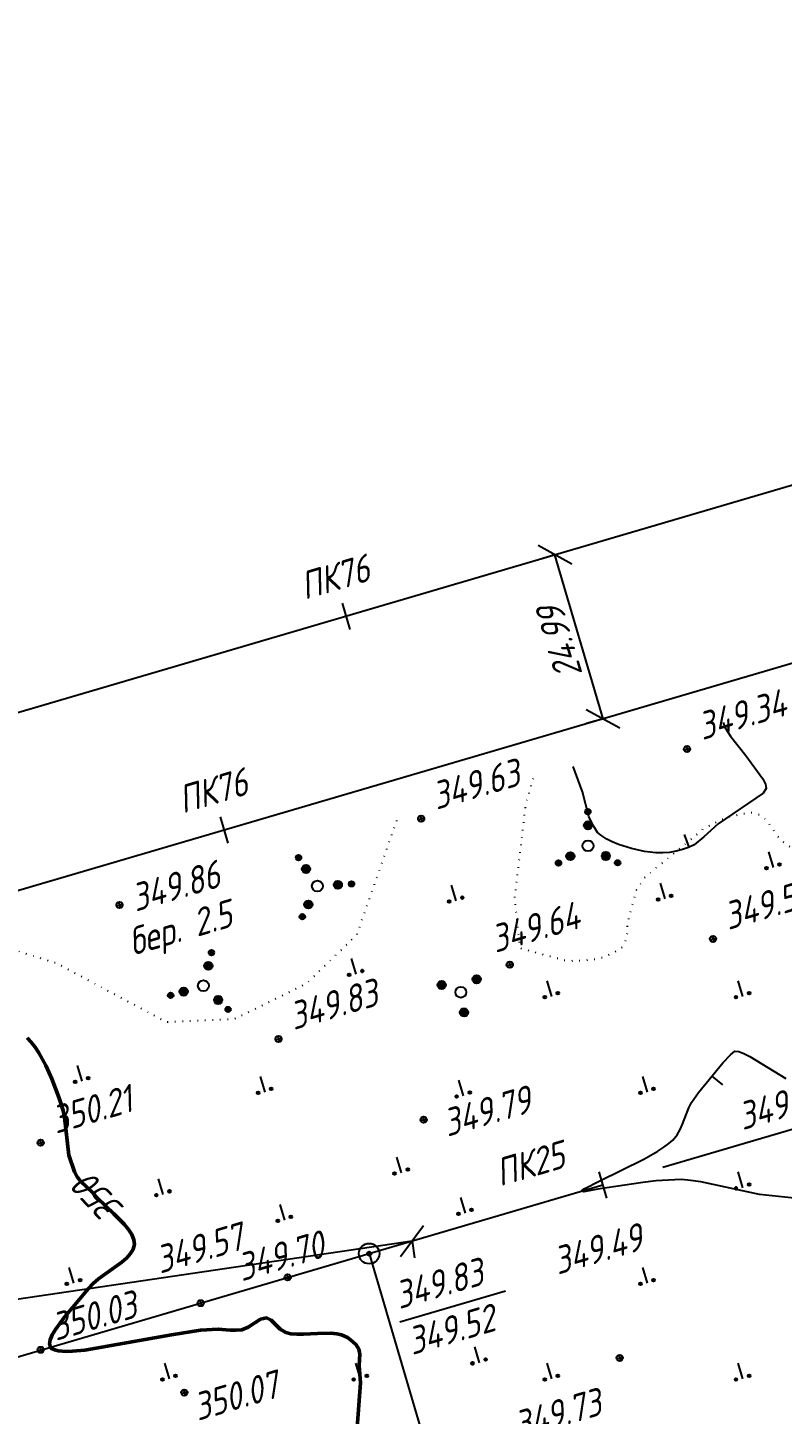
# Model space of a CAD drawing. Extents: x 1515794 to 1517806, y 2183977 to 2184820.
# Drawn here: x 1516261.3 to 1516371.9, y 2184252.6 to 2184455.7 of the extents above; entities that cross this region are included whole.
import ezdxf
from ezdxf.enums import TextEntityAlignment as Align

# ---------------------------------------------------------------- set-up
doc = ezdxf.new("R2010")
doc.units = 0
doc.header["$PDMODE"] = 34
doc.linetypes.add('ИИDot', pattern=[1, 0, -1])
for name, color, linetype, lineweight in [('ИИ_ГЕОПУНКТ_025', 7, 'Continuous', 25), ('ИИ_КОНТУР_025', 7, 'ИИDot', 25), ('ИИ_ОТМЕТКА_025', 7, 'Continuous', 25), ('ИИ_ПИКЕТАЖ_025', 7, 'Continuous', 25), ('ИИ_РАЗМЕР_025', 7, 'Continuous', 25), ('ИИ_РЕЛЬЕФ_025', 34, 'Continuous', 25), ('ИИ_РЕЛЬЕФ_050', 34, 'Continuous', 50), ('ИИ_ТЕКСТ_025', 7, 'Continuous', 25), ('ИИ_ТРАССА_АД_025', 1, 'Continuous', 25), ('ИИ_ТРАССА_ЛЭП_025', 7, 'Continuous', 25), ('ИИ_ТРАССА_ТРУБ_025', 7, 'Continuous', 25), ('ИИ_УГОДЬЯ_025', 7, 'Continuous', 25)]:
    doc.layers.add(name, color=color, linetype=linetype, lineweight=lineweight)
doc.styles.add('VNIPISIMPLEXCUR', font='simplex.shx', dxfattribs={"width": 0.8, "oblique": 15})
doc.dimstyles.new('ИИ-2000-м-dm', dxfattribs={"dimscale": 2, "dimtxt": 2.5, "dimasz": 2, "dimexe": 1.25, "dimexo": 0, "dimgap": 1, "dimtad": 1, "dimtoh": 1, "dimzin": 1, "dimdsep": 46, "dimtxsty": 'VNIPISIMPLEXCUR', "dimblk": 'OBLIQUE', "dimcen": 2.5, "dimaunit": 1, "dimazin": 0, "dimtfac": 1, "dimtmove": 1, "dimatfit": 2, "dimfxl": 1, "dimarcsym": 0})

# ---------------------------------------------------------------- blocks, each defined once
blk = doc.blocks.new('ИИ053952')
at = {"linetype": 'Continuous', "lineweight": 25}
h = blk.add_hatch(color=0, dxfattribs=at)
edge = h.paths.add_edge_path()
edge.add_arc((-1.31, 2.13), 0.2, 0, 360)
h = blk.add_hatch(color=0, dxfattribs=at)
edge = h.paths.add_edge_path()
edge.add_arc((-0.79, 1.28), 0.3, 0, 360)
h = blk.add_hatch(color=0, dxfattribs=at)
edge = h.paths.add_edge_path()
edge.add_arc((1.5, 0.04), 0.3, 0, 360)
h = blk.add_hatch(color=0, dxfattribs=at)
edge = h.paths.add_edge_path()
edge.add_arc((2.5, 0.07), 0.2, 0, 360)
h = blk.add_hatch(color=0, dxfattribs=at)
edge = h.paths.add_edge_path()
edge.add_arc((-1.19, -2.2), 0.2, 0, 360)
h = blk.add_hatch(color=0, dxfattribs=at)
edge = h.paths.add_edge_path()
edge.add_arc((-0.71, -1.32), 0.3, 0, 360)
at = {"color": 0, "linetype": 'Continuous', "lineweight": 25}
for centre, radius in [((-1.31, 2.13), 0.2), ((-0.79, 1.28), 0.3), ((0, 0), 0.4), ((1.5, 0.04), 0.3), ((2.5, 0.07), 0.2), ((-1.19, -2.2), 0.2), ((-0.71, -1.32), 0.3)]:
    blk.add_circle(centre, radius, dxfattribs=at)
blk = doc.blocks.new('ИИ05407')
at = {"linetype": 'Continuous', "lineweight": 25}
h = blk.add_hatch(color=0, dxfattribs=at)
edge = h.paths.add_edge_path()
edge.add_arc((-0.5, 0.1), 0.1, 0, 360)
h = blk.add_hatch(color=0, dxfattribs=at)
edge = h.paths.add_edge_path()
edge.add_arc((0.5, 0.1), 0.1, 0, 360)
at = {"color": 0, "linetype": 'Continuous', "lineweight": 25}
blk.add_lwpolyline([(0, 0), (0, 1.2)], dxfattribs=at)
for centre in [(-0.5, 0.1), (0.5, 0.1)]:
    blk.add_circle(centre, 0.1, dxfattribs=at)
blk = doc.blocks.new('PICKET')
at = {"color": 0, "linetype": 'Continuous', "lineweight": 25}
for p, q in [((-0.23, 0), (0.23, 0)), ((0, 0.23), (0, -0.23))]:
    blk.add_line(p, q, dxfattribs=at)
blk.add_circle((0, 0), 0.23, dxfattribs=at)
at = {"color": 0, "linetype": 'Continuous', "style": 'VNIPISIMPLEXCUR', "oblique": 15, "width": 0.8}
blk.add_attdef('OTMETKA', (1.25, 0.3), '', height=2, dxfattribs=at)
at = {"color": 8, "linetype": 'Continuous', "style": 'VNIPISIMPLEXCUR', "oblique": 15, "width": 0.8, "flags": 1}
blk.add_attdef('NOMER', (1.25, -2.7), '', height=2, dxfattribs=at)
blk = doc.blocks.new('ИИ053951')
at = {"linetype": 'Continuous', "lineweight": 25}
h = blk.add_hatch(color=0, dxfattribs=at)
edge = h.paths.add_edge_path()
edge.add_arc((1.16, 0.95), 0.3, 0, 360)
h = blk.add_hatch(color=0, dxfattribs=at)
edge = h.paths.add_edge_path()
edge.add_arc((-1.4, 0.53), 0.3, 0, 360)
h = blk.add_hatch(color=0, dxfattribs=at)
edge = h.paths.add_edge_path()
edge.add_arc((0.24, -1.48), 0.3, 0, 360)
at = {"color": 0, "linetype": 'Continuous', "lineweight": 25}
for centre, radius in [((1.16, 0.95), 0.3), ((-1.4, 0.53), 0.3), ((0, 0), 0.4), ((0.24, -1.48), 0.3)]:
    blk.add_circle(centre, radius, dxfattribs=at)
blk = doc.blocks.new('ИИ050052Р')
at = {"linetype": 'Continuous', "lineweight": 25}
h = blk.add_hatch(color=0, dxfattribs=at)
edge = h.paths.add_edge_path()
edge.add_arc((0, 0), 0.15, 0, 360)
at = {"color": 0, "linetype": 'Continuous', "lineweight": 25}
for radius in [0.75, 0.15]:
    blk.add_circle((0, 0), radius, dxfattribs=at)
at = {"color": 0, "linetype": 'Continuous', "style": 'VNIPISIMPLEXCUR', "oblique": 15, "width": 0.8}
for tag, p in [('CENTRE', (1.45, 0.7)), ('HEIGHT', (1.45, -2.7))]:
    blk.add_attdef(tag, p, '', height=2, dxfattribs=at)
for tag, p in [('NUMBER', (-2, -1)), ('STATIONING', (-2, -4.4)), ('ALPHA', (-2, -7.8))]:
    blk.add_attdef(tag, text='', height=2, dxfattribs=at).set_placement(p, align=Align.RIGHT)
at = {"color": 253, "linetype": 'Continuous', "style": 'VNIPISIMPLEXCUR', "oblique": 15, "width": 0.8, "flags": 1}
blk.add_attdef('NOTE', text='', height=1.6, dxfattribs=at).set_placement((-2, -10.8), align=Align.RIGHT)
blk = doc.blocks.new('ИИ15001')
at = {"color": 0, "linetype": 'Continuous', "lineweight": 25}
blk.add_lwpolyline([(0, 1), (0, -1)], dxfattribs=at)
at = {"color": 0, "linetype": 'Continuous', "lineweight": 25, "style": 'VNIPISIMPLEXCUR', "oblique": 15, "width": 0.8}
blk.add_attdef('STATIONING', text='', height=2, dxfattribs=at).set_placement((0, 2), align=Align.CENTER)
at = {"color": 7, "linetype": 'Continuous', "lineweight": 25, "style": 'VNIPISIMPLEXCUR', "oblique": 15, "width": 0.8}
blk.add_attdef('HEIGHT', text='', height=2, dxfattribs=at).set_placement((0, -2), align=Align.TOP_CENTER)
blk = doc.blocks.new('ИИ053296')
at = {"color": 0, "linetype": 'Continuous', "lineweight": 25}
blk.add_lwpolyline([(0, 0), (1, 0)], dxfattribs=at)
blk = doc.blocks.new('_Oblique')
at = {"color": 0, "linetype": 'ByBlock', "lineweight": -2}
blk.add_line((-0.5, -0.5), (0.5, 0.5), dxfattribs=at)
blk = doc.blocks.new('*D22')
at = {"layer": 'Defpoints', "color": 0, "transparency": 16777216}
for p in [(1516317.63, 2184278), (1515849.15, 2184208.71), (1515849.15, 2184208.71)]:
    blk.add_point(p, dxfattribs=at)
at = {"layer": 'ИИ_РАЗМЕР_025', "color": 0, "lineweight": -2, "transparency": 16777216}
for p, q in [((1516317.63, 2184278), (1515849.15, 2184208.71)), ((1516317.63, 2184278), (1516317.99, 2184275.53)), ((1515849.15, 2184208.71), (1515849.52, 2184206.24))]:
    blk.add_line(p, q, dxfattribs=at)
at = {"layer": 'ИИ_РАЗМЕР_025', "color": 0, "lineweight": -2, "transparency": 16777216, "xscale": 4, "yscale": 4, "zscale": 4}
for p, rotation in [((1516317.63, 2184278), 8.413670547360681), ((1515849.15, 2184208.71), 188.4136705473607)]:
    blk.add_blockref('_Oblique', p, dxfattribs=dict(at, rotation=rotation))
at = {"layer": 'ИИ_РАЗМЕР_025', "color": 0, "transparency": 16777216, "insert": (1516082.95, 2184246.33), "char_height": 4, "attachment_point": 5, "rotation": 8.4137, "style": 'VNIPISIMPLEXCUR'}
blk.add_mtext('473.57', dxfattribs=at)
blk = doc.blocks.new('*D23')
at = {"layer": 'Defpoints', "color": 0, "transparency": 16777216}
for p in [(1516338.57, 2184378.47), (1516338.57, 2184378.47), (1516345.61, 2184354.49)]:
    blk.add_point(p, dxfattribs=at)
at = {"layer": 'ИИ_РАЗМЕР_025', "color": 0, "lineweight": -2, "transparency": 16777216}
for p, q in [((1516338.57, 2184378.47), (1516336.17, 2184377.76)), ((1516345.61, 2184354.49), (1516338.57, 2184378.47)), ((1516345.61, 2184354.49), (1516343.21, 2184353.78))]:
    blk.add_line(p, q, dxfattribs=at)
at = {"layer": 'ИИ_РАЗМЕР_025', "color": 0, "lineweight": -2, "transparency": 16777216, "xscale": 4, "yscale": 4, "zscale": 4}
for p, rotation in [((1516338.57, 2184378.47), 106.3647211673737), ((1516345.61, 2184354.49), 286.3647211673737)]:
    blk.add_blockref('_Oblique', p, dxfattribs=dict(at, rotation=rotation))
at = {"layer": 'ИИ_РАЗМЕР_025', "color": 0, "transparency": 16777216, "insert": (1516339.21, 2184365.63), "char_height": 4, "attachment_point": 5, "rotation": 106.3647, "style": 'VNIPISIMPLEXCUR'}
blk.add_mtext('24.99', dxfattribs=at)

msp = doc.modelspace()

# ---------------------------------------------------------------- linework, layer by layer
at = {"layer": 'ИИ_ГЕОПУНКТ_025'}
for points in [[(1516311.35, 2184276.16), (1516331.249, 2184208.422), (1516360.167, 2184216.917)], [(1516315.832, 2184266.16), (1516331.308, 2184270.707)]]:
    msp.add_lwpolyline(points, dxfattribs=at)
at = {"layer": 'ИИ_КОНТУР_025', "flags": 128}
for points in [[(1516335.356, 2184345.752), (1516334.268, 2184342.001), (1516332.638, 2184328.273), (1516333.407, 2184320.905), (1516340.374, 2184319.037), (1516342.894, 2184319.113), (1516345.018, 2184319.365), (1516346.746, 2184320.048), (1516348.402, 2184321.019), (1516349.158, 2184322.386), (1516349.194, 2184324.472), (1516350.526, 2184329.408), (1516351.678, 2184331.206), (1516360.429, 2184338.447), (1516363.777, 2184340.101), (1516367.234, 2184340.786), (1516368.889, 2184340.355), (1516370.041, 2184338.916), (1516371.157, 2184337.333), (1516372.417, 2184336.039), (1516374.109, 2184335.175), (1516376.629, 2184333.845), (1516380.99, 2184330.049), (1516385.435, 2184323.779), (1516392.233, 2184323.517), (1516403.475, 2184325.346), (1516407.658, 2184328.481), (1516423.868, 2184346.508), (1516438.537, 2184363.818), (1516452.394, 2184379.493), (1516459.714, 2184380.016), (1516469.649, 2184373.223), (1516470.957, 2184366.953), (1516469.911, 2184357.286), (1516455.881, 2184332.948), (1516454.12, 2184323.561), (1516455.294, 2184313.881), (1516454.707, 2184302.733), (1516451.478, 2184295.693), (1516449.716, 2184288.652), (1516451.779, 2184271.011), (1516459.412, 2184258.103), (1516459.63, 2184257.2)], [(1516254.761, 2184322.066), (1516265.567, 2184318.702), (1516281.634, 2184310.093), (1516291.646, 2184310.559), (1516302.124, 2184315.678), (1516309.575, 2184322.89), (1516315.53, 2184339.926)]]:
    msp.add_lwpolyline(points, dxfattribs=at)
at = {"layer": 'ИИ_РЕЛЬЕФ_025', "elevation": 349.5}
for points in [[(1516363.216, 2184353.94), (1516363.467, 2184353.251), (1516363.819, 2184352.594), (1516364.284, 2184351.91), (1516366.523, 2184349.079), (1516369.002, 2184345.665), (1516369.386, 2184344.906), (1516369.486, 2184344.259), (1516369.085, 2184343.587), (1516362.465, 2184339.07), (1516360.396, 2184337.17), (1516358.94, 2184336.003), (1516358.125, 2184335.639), (1516357.251, 2184335.329), (1516356.328, 2184335.083), (1516355.366, 2184334.914), (1516354.373, 2184334.831), (1516353.36, 2184334.846), (1516351.659, 2184335.054), (1516349.761, 2184335.467), (1516347.859, 2184336.074), (1516346.967, 2184336.446), (1516346.147, 2184336.863), (1516345.423, 2184337.322), (1516344.82, 2184337.823), (1516344.341, 2184338.563), (1516343.915, 2184339.34), (1516343.544, 2184340.155), (1516342.577, 2184343.78), (1516341.216, 2184347.475)], [(1516374.099, 2184284.221), (1516368.534, 2184284.793), (1516359.926, 2184286.691), (1516358.017, 2184286.936), (1516357.063, 2184286.997), (1516353.325, 2184286.814), (1516351.458, 2184286.594), (1516344.839, 2184285.58), (1516342.796, 2184285.199), (1516342.44, 2184285.289), (1516342.575, 2184285.452), (1516342.932, 2184285.688), (1516345.057, 2184286.776), (1516351.589, 2184289.99), (1516353.638, 2184291.157), (1516354.516, 2184291.725), (1516355.258, 2184292.274), (1516355.838, 2184292.796), (1516356.462, 2184293.556), (1516356.921, 2184294.333), (1516357.268, 2184295.123), (1516358.158, 2184297.505), (1516358.581, 2184298.284), (1516359.609, 2184299.756), (1516363.153, 2184304.111), (1516364.3, 2184305.272), (1516364.899, 2184305.824), (1516365.486, 2184305.752), (1516366.236, 2184305.462), (1516367.118, 2184305.003), (1516372.391, 2184301.796)]]:
    msp.add_lwpolyline(points, dxfattribs=at)
at = {"layer": 'ИИ_РЕЛЬЕФ_050', "elevation": 350}
msp.add_lwpolyline([(1516309.577, 2184250.696), (1516310.077, 2184257.261), (1516309.895, 2184259.763), (1516309.993, 2184261.424), (1516309.835, 2184262.192), (1516309.44, 2184262.797), (1516308.874, 2184263.363), (1516308.158, 2184263.858), (1516307.314, 2184264.252), (1516306.609, 2184264.423), (1516305.76, 2184264.494), (1516303.788, 2184264.452), (1516301.723, 2184264.352), (1516300.758, 2184264.351), (1516299.89, 2184264.421), (1516299.161, 2184264.59), (1516298.312, 2184265.106), (1516297.011, 2184266.428), (1516296.311, 2184266.742), (1516295.458, 2184266.548), (1516293.642, 2184265.386), (1516292.721, 2184264.987), (1516291.858, 2184264.949), (1516290.992, 2184264.957), (1516289.25, 2184265.111), (1516286.641, 2184264.932), (1516282.378, 2184264.286), (1516269.692, 2184262.029), (1516267.879, 2184261.864), (1516267.09, 2184261.84), (1516266.393, 2184261.861), (1516265.795, 2184261.931), (1516265.304, 2184262.055), (1516264.931, 2184262.236), (1516264.683, 2184262.48), (1516264.549, 2184262.953), (1516264.647, 2184263.557), (1516264.943, 2184264.269), (1516265.402, 2184265.066), (1516266.671, 2184266.823), (1516270.263, 2184271.073), (1516270.936, 2184271.779), (1516271.719, 2184272.449), (1516275.126, 2184274.93), (1516275.838, 2184275.541), (1516276.412, 2184276.164), (1516276.804, 2184276.809), (1516276.975, 2184277.483), (1516276.896, 2184278.202), (1516276.593, 2184278.939), (1516276.105, 2184279.69), (1516275.473, 2184280.453), (1516273.931, 2184282.002), (1516271.519, 2184284.332), (1516270.847, 2184285.099), (1516269.061, 2184286.761), (1516268.562, 2184287.387), (1516268.177, 2184288.122), (1516267.342, 2184290.567), (1516266.724, 2184296.162), (1516266.516, 2184297.117), (1516265.94, 2184298.933), (1516264.854, 2184301.76), (1516263.967, 2184303.71), (1516262.961, 2184305.542), (1516262.418, 2184306.369), (1516261.85, 2184307.112), (1516261.258, 2184307.752)], dxfattribs=at)
at = {"layer": 'ИИ_ТРАССА_АД_025'}
msp.add_lwpolyline([(1516499.855, 2184425.826), (1516488.87, 2184422.6), (1516212.62, 2184341.48), (1515934.24, 2184259.74), (1515840.313, 2184232.167)], dxfattribs=at)
at = {"layer": 'ИИ_ТРАССА_ЛЭП_025'}
msp.add_lwpolyline([(1516986.302, 2184585.512), (1516729.358, 2184467.168), (1515847.358, 2184208.185)], dxfattribs=at)
at = {"layer": 'ИИ_ТРАССА_ТРУБ_025', "color": 4}
for points in [[(1516354.359, 2184288.8), (1516598.64, 2184360.59), (1516825.275, 2184427.2)], [(1515884.089, 2184150.603), (1515884.089, 2184150.603), (1516024.5, 2184191.85), (1516311.35, 2184276.16), (1516345.564, 2184286.215)]]:
    msp.add_lwpolyline(points, dxfattribs=at)

# ---------------------------------------------------------------- block references
at = {"layer": 'ИИ_ГЕОПУНКТ_025'}
ref = msp.add_blockref('ИИ050052Р', (1516311.35, 2184276.16, 349.52), dxfattribs=dict(at, xscale=2, yscale=2, zscale=2, rotation=16.37083333333333))
ref.add_attrib('NUMBER', 'Т.50761', dxfattribs={"layer": '0', "color": 0, "linetype": 'Continuous', "height": 4, "rotation": 16.37083, "style": 'VNIPISIMPLEXCUR', "oblique": 15, "width": 0.8}).set_placement((1516347.609, 2184215.03), align=Align.RIGHT)
ref.add_attrib('CENTRE', '349.83', (1516315.761, 2184268.002), dxfattribs={"layer": '0', "color": 0, "linetype": 'Continuous', "height": 4, "rotation": 16.37083, "style": 'VNIPISIMPLEXCUR', "oblique": 15, "width": 0.8})
ref.add_attrib('HEIGHT', '349.52', (1516317.636, 2184261.276), dxfattribs={"layer": '0', "color": 0, "linetype": 'Continuous', "height": 4, "rotation": 16.37083, "style": 'VNIPISIMPLEXCUR', "oblique": 15, "width": 0.8})
ref.add_attrib('STATIONING', 'ПК24+64.34', dxfattribs={"layer": '0', "color": 0, "linetype": 'Continuous', "height": 4, "rotation": 16.37083, "style": 'VNIPISIMPLEXCUR', "oblique": 15, "width": 0.8}).set_placement((1516361.858, 2184210.86), align=Align.RIGHT)
at = {"layer": 'ИИ_ОТМЕТКА_025', "xscale": 2, "yscale": 2, "zscale": 2, "rotation": 16.37083333333333}
for p, values in [((1516357.91, 2184350.04, 349.34), {'OTMETKA': '349.34'}), ((1516318.97, 2184339.84, 349.63), {'OTMETKA': '349.63'}), ((1516361.72, 2184322.24, 349.58), {'OTMETKA': '349.58'}), ((1516298.07, 2184307.59, 349.83), {'OTMETKA': '349.83'}), ((1516263.233, 2184292.398, 350.21), {'OTMETKA': '350.21'}), ((1516263.222, 2184262.07, 350.03), {'OTMETKA': '350.03'})]:
    msp.add_blockref('PICKET', p, dxfattribs=at).add_auto_attribs(values)
at = {"layer": 'ИИ_ОТМЕТКА_025'}
ref = msp.add_blockref('PICKET', (1516274.78, 2184327.2, 349.86), dxfattribs=dict(at, xscale=2, yscale=2, zscale=2, rotation=16.37083333333333))
ref.add_attrib('OTMETKA', '349.86', (1516277.141, 2184326.2, 349.86), dxfattribs={"layer": '0', "color": 0, "linetype": 'Continuous', "height": 4, "rotation": 16.37083, "style": 'VNIPISIMPLEXCUR', "oblique": 15, "width": 0.8})
ref = msp.add_blockref('PICKET', (1516331.95, 2184318.47, 349.64), dxfattribs=dict(at, xscale=2, yscale=2, zscale=2, rotation=16.37083333333333))
ref.add_attrib('OTMETKA', '349.64', (1516329.832, 2184320.167, 349.64), dxfattribs={"layer": '0', "color": 0, "linetype": 'Continuous', "height": 4, "rotation": 16.37083, "style": 'VNIPISIMPLEXCUR', "oblique": 15, "width": 0.8})
ref = msp.add_blockref('PICKET', (1516381.309, 2184296.61, 349.36), dxfattribs=dict(at, xscale=2, yscale=2, zscale=2, rotation=16.37083333333333))
ref.add_attrib('OTMETKA', '349.36', (1516366.041, 2184294.2, 349.36), dxfattribs={"layer": '0', "color": 0, "linetype": 'Continuous', "height": 4, "rotation": 16.37083, "style": 'VNIPISIMPLEXCUR', "oblique": 15, "width": 0.8})
ref = msp.add_blockref('PICKET', (1516319.32, 2184295.77, 349.79), dxfattribs=dict(at, xscale=2, yscale=2, zscale=2, rotation=16.37083333333333))
ref.add_attrib('OTMETKA', '349.79', (1516322.804, 2184293.24, 349.79), dxfattribs={"layer": '0', "color": 0, "linetype": 'Continuous', "height": 4, "rotation": 16.37083, "style": 'VNIPISIMPLEXCUR', "oblique": 15, "width": 0.8})
ref = msp.add_blockref('PICKET', (1516286.667, 2184268.905, 349.57), dxfattribs=dict(at, xscale=2, yscale=2, zscale=2, rotation=16.37083333333333))
ref.add_attrib('OTMETKA', '349.57', (1516280.714, 2184273.193, 349.57), dxfattribs={"layer": '0', "color": 0, "linetype": 'Continuous', "height": 4, "rotation": 16.37083, "style": 'VNIPISIMPLEXCUR', "oblique": 15, "width": 0.8})
ref = msp.add_blockref('PICKET', (1516299.412, 2184272.684, 349.7), dxfattribs=dict(at, xscale=2, yscale=2, zscale=2, rotation=16.37083333333333))
ref.add_attrib('OTMETKA', '349.70', (1516292.676, 2184272.062, 349.7), dxfattribs={"layer": '0', "color": 0, "linetype": 'Continuous', "height": 4, "rotation": 16.37083, "style": 'VNIPISIMPLEXCUR', "oblique": 15, "width": 0.8})
ref = msp.add_blockref('PICKET', (1516348.06, 2184260.89, 349.73), dxfattribs=dict(at, xscale=2, yscale=2, zscale=2, rotation=16.37083333333333))
ref.add_attrib('OTMETKA', '349.73', (1516333.215, 2184248.98, 349.73), dxfattribs={"layer": '0', "color": 0, "linetype": 'Continuous', "height": 4, "rotation": 16.37083, "style": 'VNIPISIMPLEXCUR', "oblique": 15, "width": 0.8})
ref = msp.add_blockref('PICKET', (1516284.272, 2184255.809, 350.07), dxfattribs=dict(at, xscale=2, yscale=2, zscale=2, rotation=16.37083333333333))
ref.add_attrib('OTMETKA', '350.07', (1516286.252, 2184251.635, 350.07), dxfattribs={"layer": '0', "color": 0, "linetype": 'Continuous', "height": 4, "rotation": 16.37083, "style": 'VNIPISIMPLEXCUR', "oblique": 15, "width": 0.8})
at = {"layer": 'ИИ_ПИКЕТАЖ_025', "color": 1, "xscale": 2, "yscale": 2, "zscale": 2, "rotation": 16.36470000000001}
msp.add_blockref('ИИ15001', (1516307.958, 2184369.476), dxfattribs=at).add_auto_attribs({'STATIONING': 'ПК76'})
at = {"layer": 'ИИ_ПИКЕТАЖ_025', "xscale": 2, "yscale": 2, "zscale": 2, "rotation": 16.3639}
msp.add_blockref('ИИ15001', (1516290.088, 2184338.184), dxfattribs=at).add_auto_attribs({'STATIONING': 'ПК76'})
at = {"layer": 'ИИ_ПИКЕТАЖ_025', "color": 4}
ref = msp.add_blockref('ИИ15001', (1516345.564, 2184286.215, 349.49), dxfattribs=dict(at, xscale=2, yscale=2, zscale=2, rotation=16.37723119999996))
ref.add_attrib('STATIONING', 'ПК25', dxfattribs={"layer": '0', "color": 0, "linetype": 'Continuous', "lineweight": 25, "height": 4, "rotation": 16.37723, "style": 'VNIPISIMPLEXCUR', "oblique": 15, "width": 0.8}).set_placement((1516335.414, 2184287.402), align=Align.CENTER)
ref.add_attrib('HEIGHT', '349.49', dxfattribs={"layer": '0', "color": 7, "linetype": 'Continuous', "lineweight": 25, "height": 4, "rotation": 16.37723, "style": 'VNIPISIMPLEXCUR', "oblique": 15, "width": 0.8}).set_placement((1516344.203, 2184278.75), align=Align.TOP_CENTER)
at = {"layer": 'ИИ_РЕЛЬЕФ_025', "xscale": 2, "yscale": 2, "zscale": 2}
for p, rotation in [((1516358.202, 2184335.674, 349.5), 109.9413289984969), ((1516361.543, 2184302.132, 349.5), 320.8649862384969)]:
    msp.add_blockref('ИИ053296', p, dxfattribs=dict(at, rotation=rotation))
at = {"layer": 'ИИ_УГОДЬЯ_025', "xscale": 2, "yscale": 2, "zscale": 2}
for name, p, rotation in [('ИИ053952', (1516343.41, 2184335.869), 328.6236906104169), ('ИИ053952', (1516303.777, 2184329.977), 2.041461467782417), ('ИИ05407', (1516370.567, 2184332.684), 16.37083333333333), ('ИИ05407', (1516324.1, 2184327.809), 16.37083333333333), ('ИИ05407', (1516354.685, 2184328.09), 16.37083333333333), ('ИИ053952', (1516287.069, 2184315.378), 74.69246149341454), ('ИИ05407', (1516309.452, 2184317.066), 16.37083333333333), ('ИИ05407', (1516338.1, 2184313.809), 16.37083333333333), ('ИИ05407', (1516366.1, 2184313.809), 16.37083333333333), ('ИИ05407', (1516269.307, 2184301.388), 16.37083333333333), ('ИИ05407', (1516296.1, 2184299.809), 16.37083333333333), ('ИИ05407', (1516325.184, 2184299.264), 16.37083333333333), ('ИИ05407', (1516352.1, 2184299.809), 16.37083333333333), ('ИИ05407', (1516316.096, 2184287.999), 16.37083333333333), ('ИИ05407', (1516281.195, 2184284.805), 16.37083333333333), ('ИИ05407', (1516366.1, 2184285.809), 16.37083333333333), ('ИИ05407', (1516298.987, 2184281.066), 16.37083333333333), ('ИИ05407', (1516325.456, 2184282.094), 16.37083333333333), ('ИИ05407', (1516268.1, 2184271.809), 16.37083333333333), ('ИИ05407', (1516352.1, 2184271.809), 16.37083333333333), ('ИИ05407', (1516327.513, 2184260.189), 16.37083333333333), ('ИИ05407', (1516282.1, 2184257.809), 16.37083333333333), ('ИИ05407', (1516310.1, 2184257.809), 16.37083333333333), ('ИИ05407', (1516338.1, 2184257.809), 16.37083333333333), ('ИИ05407', (1516366.1, 2184257.809), 16.37083333333333)]:
    msp.add_blockref(name, p, dxfattribs=dict(at, rotation=rotation))
msp.add_blockref('ИИ053951', (1516324.776, 2184314.436), dxfattribs=at)

# ---------------------------------------------------------------- texts
at = {"layer": 'ИИ_РЕЛЬЕФ_025', "style": 'VNIPISIMPLEXCUR', "oblique": 15, "width": 0.8}
msp.add_text('350', height=4, rotation=132.91431, dxfattribs=at).set_placement((1516271.772, 2184284.088, 350), align=Align.MIDDLE)
at = {"layer": 'ИИ_ТЕКСТ_025', "style": 'VNIPISIMPLEXCUR', "oblique": 15, "width": 0.8}
msp.add_text('бер. 2.5', height=4, rotation=16.37083, dxfattribs=at).set_placement((1516276.734, 2184319.768))

# ---------------------------------------------------------------- dimensions: what is measured, and where the dimension line sits
at = {"layer": 'ИИ_РАЗМЕР_025'}
for p1, p2, picture, middle in [((1516345.612, 2184354.488), (1516338.571, 2184378.465), '*D23', (1516339.213, 2184365.631)), ((1516317.628, 2184278.005), (1515849.154, 2184208.713), '*D22', (1516082.952, 2184246.326))]:
    dim = msp.add_aligned_dim(p1=p1, p2=p2, distance=0, dimstyle='ИИ-2000-м-dm', override={"dimtxt": 2, "dimgap": 0.5}, dxfattribs=at)
    dim.commit()
    dim.dimension.update_dxf_attribs({"geometry": picture, "text_midpoint": middle})

doc.saveas('drawing.dxf')
